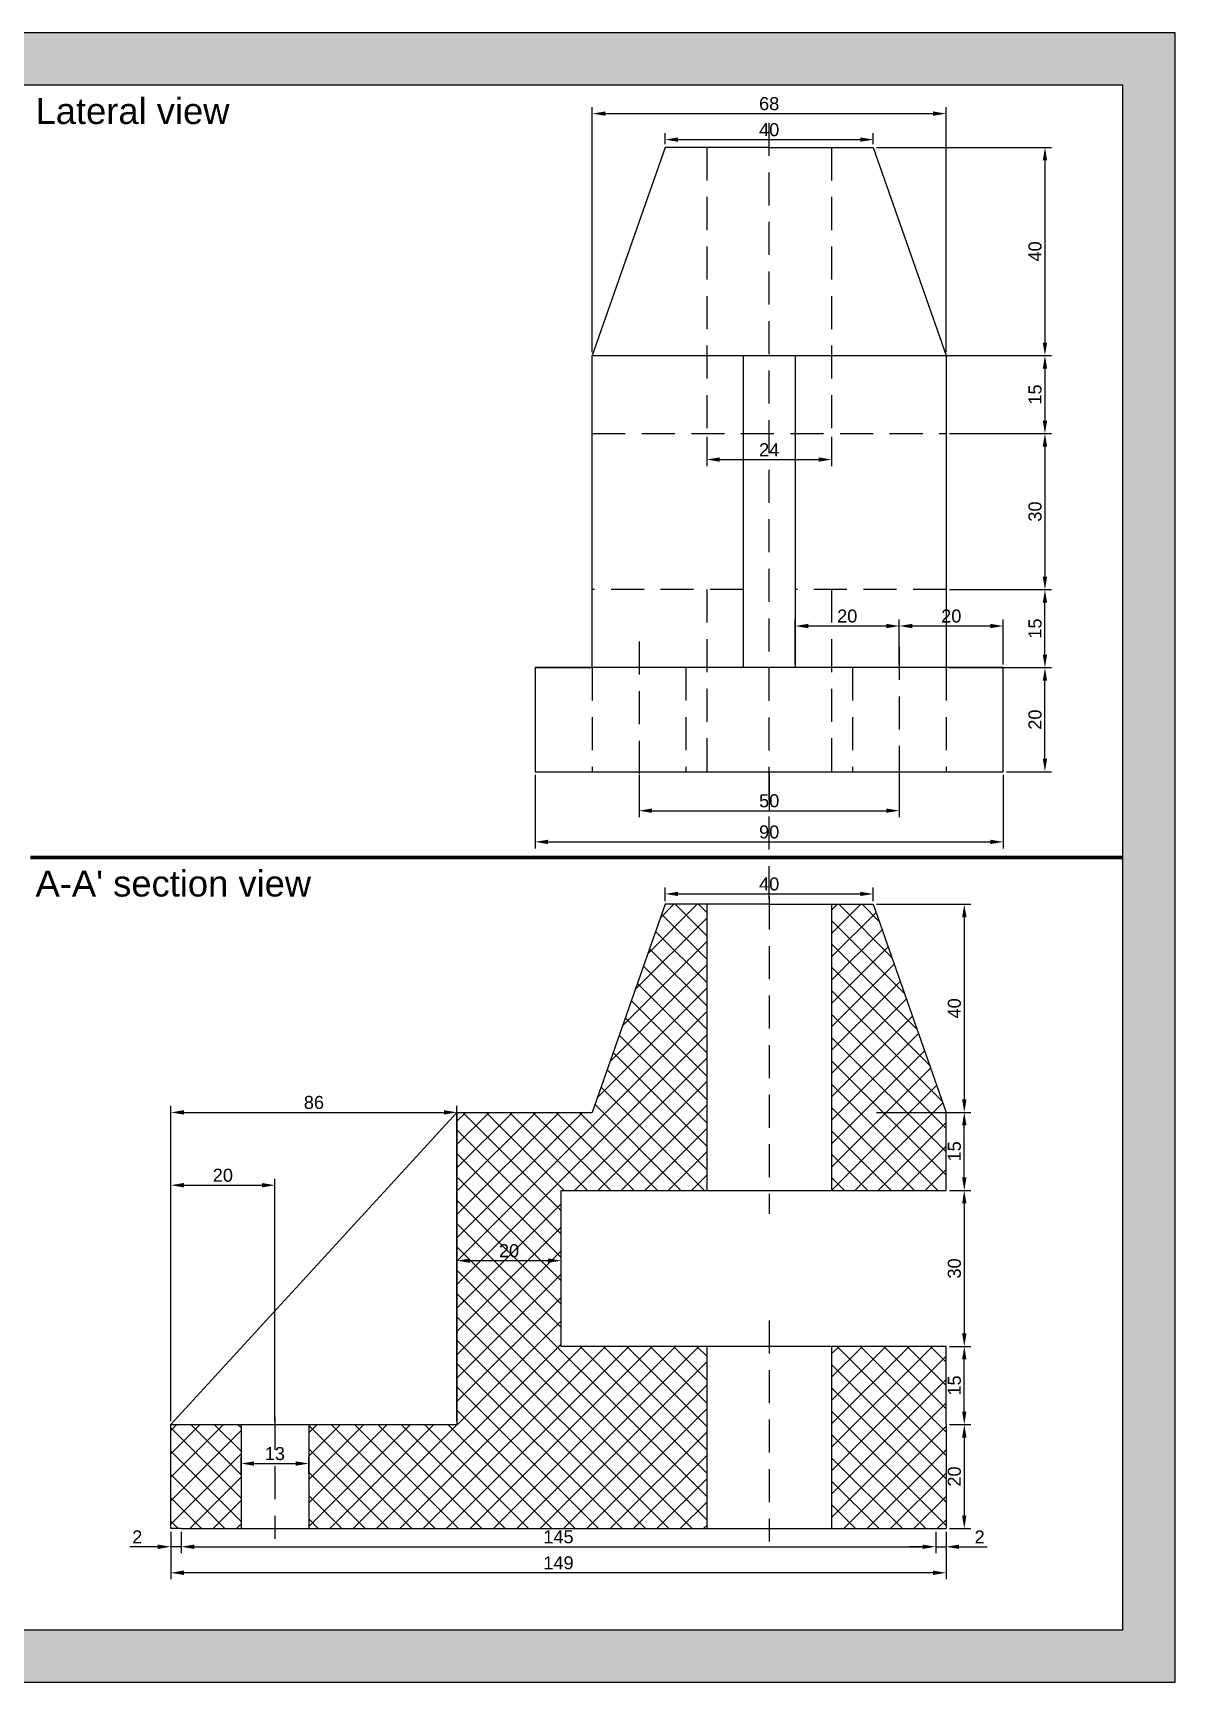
# Model space of a CAD drawing. Header units: millimetres. Extents: x -10 to 430, y -10 to 307.
# Drawn here: x 210.5 to 430, y -10 to 307 of the extents above; entities that cross this region are included whole.
import ezdxf

# ---------------------------------------------------------------- set-up
doc = ezdxf.new("R2010")
doc.units = ezdxf.units.MM
doc.linetypes.add('DASHED2', pattern=[9.525, 6.35, -3.175])
doc.styles.get("Standard").update_dxf_attribs({"font": 'arial.ttf'})
doc.dimstyles.new('ISO-25', dxfattribs={"dimtxt": 2.5, "dimasz": 2.5, "dimexe": 1.25, "dimexo": 0.625, "dimtad": 1, "dimtxsty": 'Standard', "dimcen": 2.5, "dimadec": 0, "dimazin": 0, "dimtfac": 1, "dimtmove": 0, "dimatfit": 3, "dimfxl": 1, "dimarcsym": 0})

# ---------------------------------------------------------------- blocks, each defined once
blk = doc.blocks.new('a3')
for points in [[(-10, -10), (430, -10), (430, 307), (-10, 307)], [(0, 0), (420, 0), (420, 297), (0, 297)]]:
    blk.add_lwpolyline(points, close=True)
blk = doc.blocks.new('*D51')
at = {"color": 0, "lineweight": -2, "transparency": 16777216}
for p, q in [((239, 18.88), (239, 14.75)), ((241.5, 16), (381.5, 16)), ((384, 18.88), (384, 14.75))]:
    blk.add_line(p, q, dxfattribs=at)
at = {"color": 0, "transparency": 16777216}
for points in [[(241.5, 16.42), (241.5, 15.58), (239, 16)], [(381.5, 16.42), (381.5, 15.58), (384, 16)]]:
    blk.add_solid(points, dxfattribs=at)
at = {"layer": 'Defpoints', "color": 0, "transparency": 16777216}
for p in [(239, 19.5), (384, 19.5), (384, 16)]:
    blk.add_point(p, dxfattribs=at)
at = {"color": 0, "transparency": 16777216, "insert": (311.5, 17.9), "char_height": 2.5, "attachment_point": 5}
blk.add_mtext('145', dxfattribs=at)
blk = doc.blocks.new('*D49')
at = {"color": 0, "lineweight": -2, "transparency": 16777216}
for p, q in [((234.5, 16), (229.09, 16)), ((237, 18.88), (237, 14.75)), ((239, 16), (237, 16)), ((239, 18.88), (239, 14.75)), ((241.5, 16), (244, 16))]:
    blk.add_line(p, q, dxfattribs=at)
at = {"color": 0, "transparency": 16777216}
for points in [[(234.5, 16.42), (234.5, 15.58), (237, 16)], [(241.5, 16.42), (241.5, 15.58), (239, 16)]]:
    blk.add_solid(points, dxfattribs=at)
at = {"layer": 'Defpoints', "color": 0, "transparency": 16777216}
for p in [(237, 19.5), (239, 19.5), (237, 16)]:
    blk.add_point(p, dxfattribs=at)
at = {"color": 0, "transparency": 16777216, "insert": (230.55, 17.88), "char_height": 2.5, "attachment_point": 5}
blk.add_mtext('2', dxfattribs=at)
blk = doc.blocks.new('*D50')
at = {"color": 0, "lineweight": -2, "transparency": 16777216}
for p, q in [((381.5, 16), (379, 16)), ((384, 18.88), (384, 14.75)), ((384, 16), (386, 16)), ((386, 18.88), (386, 14.75)), ((388.5, 16), (393.91, 16))]:
    blk.add_line(p, q, dxfattribs=at)
at = {"color": 0, "transparency": 16777216}
for points in [[(381.5, 16.42), (381.5, 15.58), (384, 16)], [(388.5, 16.42), (388.5, 15.58), (386, 16)]]:
    blk.add_solid(points, dxfattribs=at)
at = {"layer": 'Defpoints', "color": 0, "transparency": 16777216}
for p in [(384, 19.5), (386, 19.5), (386, 16)]:
    blk.add_point(p, dxfattribs=at)
at = {"color": 0, "transparency": 16777216, "insert": (392.45, 17.88), "char_height": 2.5, "attachment_point": 5}
blk.add_mtext('2', dxfattribs=at)
blk = doc.blocks.new('*D41')
at = {"color": 0, "lineweight": -2, "transparency": 16777216}
for p, q in [((237, 18.88), (237, 9.75)), ((386, 18.88), (386, 9.75)), ((383.5, 11), (239.5, 11))]:
    blk.add_line(p, q, dxfattribs=at)
at = {"color": 0, "transparency": 16777216}
for points in [[(239.5, 11.42), (239.5, 10.58), (237, 11)], [(383.5, 11.42), (383.5, 10.58), (386, 11)]]:
    blk.add_solid(points, dxfattribs=at)
at = {"layer": 'Defpoints', "color": 0, "transparency": 16777216}
for p in [(237, 19.5), (386, 19.5), (237, 11)]:
    blk.add_point(p, dxfattribs=at)
at = {"color": 0, "transparency": 16777216, "insert": (311.5, 12.9), "char_height": 2.5, "attachment_point": 5}
blk.add_mtext('149', dxfattribs=at)
blk = doc.blocks.new('*D53')
at = {"color": 0, "lineweight": -2, "transparency": 16777216}
for p, q in [((386.63, 39.5), (390.75, 39.5)), ((389.5, 37), (389.5, 22)), ((386.63, 19.5), (390.75, 19.5))]:
    blk.add_line(p, q, dxfattribs=at)
at = {"color": 0, "transparency": 16777216}
for points in [[(389.08, 37), (389.92, 37), (389.5, 39.5)], [(389.08, 22), (389.92, 22), (389.5, 19.5)]]:
    blk.add_solid(points, dxfattribs=at)
at = {"layer": 'Defpoints', "color": 0, "transparency": 16777216}
for p in [(386, 39.5), (386, 19.5), (389.5, 19.5)]:
    blk.add_point(p, dxfattribs=at)
at = {"color": 0, "transparency": 16777216, "insert": (387.6, 29.5), "char_height": 2.5, "attachment_point": 5, "rotation": 90}
blk.add_mtext('20', dxfattribs=at)
blk = doc.blocks.new('*D45')
at = {"color": 0, "lineweight": -2, "transparency": 16777216}
for p, q in [((292, 67.12), (292, 72.25)), ((294.5, 71), (309.5, 71)), ((312, 67.12), (312, 72.25))]:
    blk.add_line(p, q, dxfattribs=at)
at = {"color": 0, "transparency": 16777216}
for points in [[(294.5, 71.42), (294.5, 70.58), (292, 71)], [(309.5, 71.42), (309.5, 70.58), (312, 71)]]:
    blk.add_solid(points, dxfattribs=at)
at = {"layer": 'Defpoints', "color": 0, "transparency": 16777216}
for p in [(312, 71), (292, 66.5), (312, 66.5)]:
    blk.add_point(p, dxfattribs=at)
at = {"color": 0, "transparency": 16777216, "insert": (302, 72.9), "char_height": 2.5, "attachment_point": 5}
blk.add_mtext('20', dxfattribs=at)
blk = doc.blocks.new('*D46')
at = {"color": 0, "lineweight": -2, "transparency": 16777216}
for p, q in [((237, 40.12), (237, 100.75)), ((239.5, 99.5), (289.5, 99.5)), ((292, 40.12), (292, 100.75))]:
    blk.add_line(p, q, dxfattribs=at)
at = {"color": 0, "transparency": 16777216}
for points in [[(239.5, 99.92), (239.5, 99.08), (237, 99.5)], [(289.5, 99.92), (289.5, 99.08), (292, 99.5)]]:
    blk.add_solid(points, dxfattribs=at)
at = {"layer": 'Defpoints', "color": 0, "transparency": 16777216}
for p in [(292, 99.5), (237, 39.5), (292, 39.5)]:
    blk.add_point(p, dxfattribs=at)
at = {"color": 0, "transparency": 16777216, "insert": (264.5, 101.4), "char_height": 2.5, "attachment_point": 5}
blk.add_mtext('86', dxfattribs=at)
blk = doc.blocks.new('*D47')
at = {"color": 0, "lineweight": -2, "transparency": 16777216}
for p, q in [((332, 140.12), (332, 142.75)), ((372, 140.12), (372, 142.75)), ((334.5, 141.5), (369.5, 141.5))]:
    blk.add_line(p, q, dxfattribs=at)
at = {"color": 0, "transparency": 16777216}
for points in [[(334.5, 141.92), (334.5, 141.08), (332, 141.5)], [(369.5, 141.92), (369.5, 141.08), (372, 141.5)]]:
    blk.add_solid(points, dxfattribs=at)
at = {"layer": 'Defpoints', "color": 0, "transparency": 16777216}
for p in [(332, 139.5), (372, 141.5), (372, 139.5)]:
    blk.add_point(p, dxfattribs=at)
at = {"color": 0, "transparency": 16777216, "insert": (352, 143.4), "char_height": 2.5, "attachment_point": 5}
blk.add_mtext('40', dxfattribs=at)
blk = doc.blocks.new('*D48')
at = {"color": 0, "lineweight": -2, "transparency": 16777216}
for p, q in [((372.63, 139.5), (390.75, 139.5)), ((389.5, 137), (389.5, 102)), ((372.63, 99.5), (390.75, 99.5))]:
    blk.add_line(p, q, dxfattribs=at)
at = {"color": 0, "transparency": 16777216}
for points in [[(389.08, 137), (389.92, 137), (389.5, 139.5)], [(389.08, 102), (389.92, 102), (389.5, 99.5)]]:
    blk.add_solid(points, dxfattribs=at)
at = {"layer": 'Defpoints', "color": 0, "transparency": 16777216}
for p in [(372, 139.5), (372, 99.5), (389.5, 99.5)]:
    blk.add_point(p, dxfattribs=at)
at = {"color": 0, "transparency": 16777216, "insert": (387.6, 119.5), "char_height": 2.5, "attachment_point": 5, "rotation": 90}
blk.add_mtext('40', dxfattribs=at)
blk = doc.blocks.new('*D54')
at = {"color": 0, "lineweight": -2, "transparency": 16777216}
for p, q in [((386.63, 99.5), (390.75, 99.5)), ((389.5, 87), (389.5, 97)), ((386.63, 84.5), (390.75, 84.5))]:
    blk.add_line(p, q, dxfattribs=at)
at = {"color": 0, "transparency": 16777216}
for points in [[(389.08, 97), (389.92, 97), (389.5, 99.5)], [(389.08, 87), (389.92, 87), (389.5, 84.5)]]:
    blk.add_solid(points, dxfattribs=at)
at = {"layer": 'Defpoints', "color": 0, "transparency": 16777216}
for p in [(386, 99.5), (389.5, 99.5), (386, 84.5)]:
    blk.add_point(p, dxfattribs=at)
at = {"color": 0, "transparency": 16777216, "insert": (387.6, 92), "char_height": 2.5, "attachment_point": 5, "rotation": 90}
blk.add_mtext('15', dxfattribs=at)
blk = doc.blocks.new('*D42')
at = {"color": 0, "lineweight": -2, "transparency": 16777216}
for p, q in [((386.63, 84.5), (390.75, 84.5)), ((389.5, 82), (389.5, 57)), ((386.63, 54.5), (390.75, 54.5))]:
    blk.add_line(p, q, dxfattribs=at)
at = {"color": 0, "transparency": 16777216}
for points in [[(389.08, 82), (389.92, 82), (389.5, 84.5)], [(389.08, 57), (389.92, 57), (389.5, 54.5)]]:
    blk.add_solid(points, dxfattribs=at)
at = {"layer": 'Defpoints', "color": 0, "transparency": 16777216}
for p in [(386, 84.5), (386, 54.5), (389.5, 54.5)]:
    blk.add_point(p, dxfattribs=at)
at = {"color": 0, "transparency": 16777216, "insert": (387.6, 69.5), "char_height": 2.5, "attachment_point": 5, "rotation": 90}
blk.add_mtext('30', dxfattribs=at)
blk = doc.blocks.new('*D52')
at = {"color": 0, "lineweight": -2, "transparency": 16777216}
for p, q in [((386.63, 54.5), (390.75, 54.5)), ((389.5, 42), (389.5, 52)), ((386.63, 39.5), (390.75, 39.5))]:
    blk.add_line(p, q, dxfattribs=at)
at = {"color": 0, "transparency": 16777216}
for points in [[(389.08, 52), (389.92, 52), (389.5, 54.5)], [(389.08, 42), (389.92, 42), (389.5, 39.5)]]:
    blk.add_solid(points, dxfattribs=at)
at = {"layer": 'Defpoints', "color": 0, "transparency": 16777216}
for p in [(386, 54.5), (389.5, 54.5), (386, 39.5)]:
    blk.add_point(p, dxfattribs=at)
at = {"color": 0, "transparency": 16777216, "insert": (387.6, 47), "char_height": 2.5, "attachment_point": 5, "rotation": 90}
blk.add_mtext('15', dxfattribs=at)
blk = doc.blocks.new('*D43')
at = {"color": 0, "lineweight": -2, "transparency": 16777216}
for p, q in [((237, 40.12), (237, 86.75)), ((257, 40.12), (257, 86.75)), ((239.5, 85.5), (254.5, 85.5))]:
    blk.add_line(p, q, dxfattribs=at)
at = {"color": 0, "transparency": 16777216}
for points in [[(239.5, 85.92), (239.5, 85.08), (237, 85.5)], [(254.5, 85.92), (254.5, 85.08), (257, 85.5)]]:
    blk.add_solid(points, dxfattribs=at)
at = {"layer": 'Defpoints', "color": 0, "transparency": 16777216}
for p in [(257, 85.5), (237, 39.5), (257, 39.5)]:
    blk.add_point(p, dxfattribs=at)
at = {"color": 0, "transparency": 16777216, "insert": (247, 87.4), "char_height": 2.5, "attachment_point": 5}
blk.add_mtext('20', dxfattribs=at)
blk = doc.blocks.new('*D44')
at = {"color": 0, "lineweight": -2, "transparency": 16777216}
for p, q in [((250.5, 30.12), (250.5, 33.25)), ((253, 32), (261, 32)), ((263.5, 30.12), (263.5, 33.25))]:
    blk.add_line(p, q, dxfattribs=at)
at = {"color": 0, "transparency": 16777216}
for points in [[(253, 32.42), (253, 31.58), (250.5, 32)], [(261, 32.42), (261, 31.58), (263.5, 32)]]:
    blk.add_solid(points, dxfattribs=at)
at = {"layer": 'Defpoints', "color": 0, "transparency": 16777216}
for p in [(263.5, 32), (250.5, 29.5), (263.5, 29.5)]:
    blk.add_point(p, dxfattribs=at)
at = {"color": 0, "transparency": 16777216, "insert": (257, 33.9), "char_height": 2.5, "attachment_point": 5}
blk.add_mtext('13', dxfattribs=at)
blk = doc.blocks.new('*D77')
at = {"color": 0, "lineweight": -2, "transparency": 16777216}
for p, q in [((377, 185.62), (377, 194.25)), ((397, 185.62), (397, 194.25)), ((394.5, 193), (379.5, 193))]:
    blk.add_line(p, q, dxfattribs=at)
at = {"color": 0, "transparency": 16777216}
for points in [[(379.5, 193.42), (379.5, 192.58), (377, 193)], [(394.5, 193.42), (394.5, 192.58), (397, 193)]]:
    blk.add_solid(points, dxfattribs=at)
at = {"layer": 'Defpoints', "color": 0, "transparency": 16777216}
for p in [(377, 193), (377, 185), (397, 185)]:
    blk.add_point(p, dxfattribs=at)
at = {"color": 0, "transparency": 16777216, "insert": (387, 194.9), "char_height": 2.5, "attachment_point": 5}
blk.add_mtext('20', dxfattribs=at)
blk = doc.blocks.new('*D78')
at = {"color": 0, "lineweight": -2, "transparency": 16777216}
for p, q in [((357, 185.62), (357, 194.25)), ((377, 185.62), (377, 194.25)), ((374.5, 193), (359.5, 193))]:
    blk.add_line(p, q, dxfattribs=at)
at = {"color": 0, "transparency": 16777216}
for points in [[(359.5, 193.42), (359.5, 192.58), (357, 193)], [(374.5, 193.42), (374.5, 192.58), (377, 193)]]:
    blk.add_solid(points, dxfattribs=at)
at = {"layer": 'Defpoints', "color": 0, "transparency": 16777216}
for p in [(357, 193), (357, 185), (377, 185)]:
    blk.add_point(p, dxfattribs=at)
at = {"color": 0, "transparency": 16777216, "insert": (367, 194.9), "char_height": 2.5, "attachment_point": 5}
blk.add_mtext('20', dxfattribs=at)
blk = doc.blocks.new('*D83')
at = {"color": 0, "lineweight": -2, "transparency": 16777216}
for p, q in [((386.63, 245), (406.25, 245)), ((405, 242.5), (405, 232.5)), ((386.63, 230), (406.25, 230))]:
    blk.add_line(p, q, dxfattribs=at)
at = {"color": 0, "transparency": 16777216}
for points in [[(404.58, 242.5), (405.42, 242.5), (405, 245)], [(404.58, 232.5), (405.42, 232.5), (405, 230)]]:
    blk.add_solid(points, dxfattribs=at)
at = {"layer": 'Defpoints', "color": 0, "transparency": 16777216}
for p in [(386, 245), (386, 230), (405, 230)]:
    blk.add_point(p, dxfattribs=at)
at = {"color": 0, "transparency": 16777216, "insert": (403.1, 237.5), "char_height": 2.5, "attachment_point": 5, "rotation": 90}
blk.add_mtext('15', dxfattribs=at)
blk = doc.blocks.new('*D84')
at = {"color": 0, "lineweight": -2, "transparency": 16777216}
for p, q in [((386.63, 200), (406.25, 200)), ((405, 187.5), (405, 197.5)), ((386.63, 185), (406.25, 185))]:
    blk.add_line(p, q, dxfattribs=at)
at = {"color": 0, "transparency": 16777216}
for points in [[(404.58, 197.5), (405.42, 197.5), (405, 200)], [(404.58, 187.5), (405.42, 187.5), (405, 185)]]:
    blk.add_solid(points, dxfattribs=at)
at = {"layer": 'Defpoints', "color": 0, "transparency": 16777216}
for p in [(386, 200), (405, 200), (386, 185)]:
    blk.add_point(p, dxfattribs=at)
at = {"color": 0, "transparency": 16777216, "insert": (403.1, 192.5), "char_height": 2.5, "attachment_point": 5, "rotation": 90}
blk.add_mtext('15', dxfattribs=at)
blk = doc.blocks.new('*D85')
at = {"color": 0, "lineweight": -2, "transparency": 16777216}
for p, q in [((340, 229.38), (340, 223.75)), ((364, 229.38), (364, 223.75)), ((342.5, 225), (361.5, 225))]:
    blk.add_line(p, q, dxfattribs=at)
at = {"color": 0, "transparency": 16777216}
for points in [[(342.5, 225.42), (342.5, 224.58), (340, 225)], [(361.5, 225.42), (361.5, 224.58), (364, 225)]]:
    blk.add_solid(points, dxfattribs=at)
at = {"layer": 'Defpoints', "color": 0, "transparency": 16777216}
for p in [(340, 230), (364, 230), (364, 225)]:
    blk.add_point(p, dxfattribs=at)
at = {"color": 0, "transparency": 16777216, "insert": (352, 226.88), "char_height": 2.5, "attachment_point": 5}
blk.add_mtext('24', dxfattribs=at)
blk = doc.blocks.new('*D86')
at = {"color": 0, "lineweight": -2, "transparency": 16777216}
for p, q in [((318, 245.62), (318, 292.75)), ((386, 245.62), (386, 292.75)), ((320.5, 291.5), (383.5, 291.5))]:
    blk.add_line(p, q, dxfattribs=at)
at = {"color": 0, "transparency": 16777216}
for points in [[(320.5, 291.92), (320.5, 291.08), (318, 291.5)], [(383.5, 291.92), (383.5, 291.08), (386, 291.5)]]:
    blk.add_solid(points, dxfattribs=at)
at = {"layer": 'Defpoints', "color": 0, "transparency": 16777216}
for p in [(386, 291.5), (318, 245), (386, 245)]:
    blk.add_point(p, dxfattribs=at)
at = {"color": 0, "transparency": 16777216, "insert": (352, 293.4), "char_height": 2.5, "attachment_point": 5}
blk.add_mtext('68', dxfattribs=at)
blk = doc.blocks.new('*D87')
at = {"color": 0, "lineweight": -2, "transparency": 16777216}
for p, q in [((372.63, 285), (406.25, 285)), ((405, 282.5), (405, 247.5)), ((372.63, 245), (406.25, 245))]:
    blk.add_line(p, q, dxfattribs=at)
at = {"color": 0, "transparency": 16777216}
for points in [[(404.58, 282.5), (405.42, 282.5), (405, 285)], [(404.58, 247.5), (405.42, 247.5), (405, 245)]]:
    blk.add_solid(points, dxfattribs=at)
at = {"layer": 'Defpoints', "color": 0, "transparency": 16777216}
for p in [(372, 285), (372, 245), (405, 245)]:
    blk.add_point(p, dxfattribs=at)
at = {"color": 0, "transparency": 16777216, "insert": (403.1, 265), "char_height": 2.5, "attachment_point": 5, "rotation": 90}
blk.add_mtext('40', dxfattribs=at)
blk = doc.blocks.new('*D88')
at = {"color": 0, "lineweight": -2, "transparency": 16777216}
for p, q in [((386.63, 230), (406.25, 230)), ((405, 227.5), (405, 202.5)), ((386.63, 200), (406.25, 200))]:
    blk.add_line(p, q, dxfattribs=at)
at = {"color": 0, "transparency": 16777216}
for points in [[(404.58, 227.5), (405.42, 227.5), (405, 230)], [(404.58, 202.5), (405.42, 202.5), (405, 200)]]:
    blk.add_solid(points, dxfattribs=at)
at = {"layer": 'Defpoints', "color": 0, "transparency": 16777216}
for p in [(386, 230), (386, 200), (405, 200)]:
    blk.add_point(p, dxfattribs=at)
at = {"color": 0, "transparency": 16777216, "insert": (403.1, 215), "char_height": 2.5, "attachment_point": 5, "rotation": 90}
blk.add_mtext('30', dxfattribs=at)
blk = doc.blocks.new('*D90')
at = {"color": 0, "lineweight": -2, "transparency": 16777216}
for p, q in [((307, 164.38), (307, 150.25)), ((397, 164.38), (397, 150.25)), ((309.5, 151.5), (394.5, 151.5))]:
    blk.add_line(p, q, dxfattribs=at)
at = {"color": 0, "transparency": 16777216}
for points in [[(309.5, 151.92), (309.5, 151.08), (307, 151.5)], [(394.5, 151.92), (394.5, 151.08), (397, 151.5)]]:
    blk.add_solid(points, dxfattribs=at)
at = {"layer": 'Defpoints', "color": 0, "transparency": 16777216}
for p in [(307, 165), (397, 165), (397, 151.5)]:
    blk.add_point(p, dxfattribs=at)
at = {"color": 0, "transparency": 16777216, "insert": (352, 153.4), "char_height": 2.5, "attachment_point": 5}
blk.add_mtext('90', dxfattribs=at)
blk = doc.blocks.new('*D91')
at = {"color": 0, "lineweight": -2, "transparency": 16777216}
for p, q in [((327, 164.38), (327, 156.25)), ((377, 164.38), (377, 156.25)), ((329.5, 157.5), (374.5, 157.5))]:
    blk.add_line(p, q, dxfattribs=at)
at = {"color": 0, "transparency": 16777216}
for points in [[(329.5, 157.92), (329.5, 157.08), (327, 157.5)], [(374.5, 157.92), (374.5, 157.08), (377, 157.5)]]:
    blk.add_solid(points, dxfattribs=at)
at = {"layer": 'Defpoints', "color": 0, "transparency": 16777216}
for p in [(327, 165), (377, 165), (377, 157.5)]:
    blk.add_point(p, dxfattribs=at)
at = {"color": 0, "transparency": 16777216, "insert": (352, 159.4), "char_height": 2.5, "attachment_point": 5}
blk.add_mtext('50', dxfattribs=at)
blk = doc.blocks.new('*D92')
at = {"color": 0, "lineweight": -2, "transparency": 16777216}
for p, q in [((332, 285.62), (332, 287.75)), ((334.5, 286.5), (369.5, 286.5)), ((372, 285.62), (372, 287.75))]:
    blk.add_line(p, q, dxfattribs=at)
at = {"color": 0, "transparency": 16777216}
for points in [[(334.5, 286.92), (334.5, 286.08), (332, 286.5)], [(369.5, 286.92), (369.5, 286.08), (372, 286.5)]]:
    blk.add_solid(points, dxfattribs=at)
at = {"layer": 'Defpoints', "color": 0, "transparency": 16777216}
for p in [(372, 286.5), (332, 285), (372, 285)]:
    blk.add_point(p, dxfattribs=at)
at = {"color": 0, "transparency": 16777216, "insert": (352, 288.4), "char_height": 2.5, "attachment_point": 5}
blk.add_mtext('40', dxfattribs=at)
blk = doc.blocks.new('*D93')
at = {"color": 0, "lineweight": -2, "transparency": 16777216}
for p, q in [((397.63, 185), (406.25, 185)), ((405, 167.5), (405, 182.5)), ((397.63, 165), (406.25, 165))]:
    blk.add_line(p, q, dxfattribs=at)
at = {"color": 0, "transparency": 16777216}
for points in [[(404.58, 182.5), (405.42, 182.5), (405, 185)], [(404.58, 167.5), (405.42, 167.5), (405, 165)]]:
    blk.add_solid(points, dxfattribs=at)
at = {"layer": 'Defpoints', "color": 0, "transparency": 16777216}
for p in [(397, 185), (405, 185), (397, 165)]:
    blk.add_point(p, dxfattribs=at)
at = {"color": 0, "transparency": 16777216, "insert": (403.1, 175), "char_height": 2.5, "attachment_point": 5, "rotation": 90}
blk.add_mtext('20', dxfattribs=at)

msp = doc.modelspace()

# ---------------------------------------------------------------- hatches: boundary and pattern name
at = {"true_color": 0x636466}
h = msp.add_hatch(color=251, dxfattribs=at)
h.dxf.hatch_style = 1
h.paths.add_polyline_path([(430, 307), (-10, 307), (-10, -10), (430, -10)])
h.paths.add_polyline_path([(420, 297), (420, 0), (0, 0), (0, 297)], flags=16)
h = msp.add_hatch(dxfattribs=at)
h.set_pattern_fill('ANSI37', color=251)
h.set_pattern_definition([(45, (-324, -145.5), (-2.245064, 2.245064), []), (135, (-324, -145.5), (-2.245064, -2.245064), [])])
h.paths.add_polyline_path([(340, 139.5), (332, 139.5), (318, 99.5), (340, 99.5)])
h.paths.add_polyline_path([(372, 139.5), (364, 139.5), (364, 99.5), (386, 99.5)])
h.paths.add_polyline_path([(340, 99.5), (318, 99.5), (292, 99.5), (292, 39.5), (305, 39.5), (340, 39.5), (340, 54.5), (312, 54.5), (312, 84.5), (340, 84.5)])
h.paths.add_polyline_path([(386, 99.5), (364, 99.5), (364, 84.5), (386, 84.5)])
h.paths.add_polyline_path([(386, 54.5), (364, 54.5), (364, 39.5), (386, 39.5)])
h.paths.add_polyline_path([(386, 39.5), (364, 39.5), (364, 19.5), (384, 19.5), (386, 19.5)])
h.paths.add_polyline_path([(340, 39.5), (305, 39.5), (263.5, 39.5), (263.5, 19.5), (340, 19.5)])
h.paths.add_polyline_path([(250.5, 39.5), (237, 39.5), (237, 19.5), (239, 19.5), (250.5, 19.5)])

# ---------------------------------------------------------------- linework, layer by layer
at = {"color": 2, "linetype": 'DASHED2'}
for p, q in [((352, 140.5), (352, 291)), ((327, 190), (327, 162)), ((377, 189), (377, 162.5)), ((352, 141), (352, 80)), ((352, 59.5), (352, 17)), ((257, 41), (257, 17.5))]:
    msp.add_line(p, q, dxfattribs=at)
for p, q in [((332, 285), (318, 245)), ((340, 285), (332, 285)), ((352, 285), (340, 285)), ((352, 285), (364, 285)), ((364, 285), (372, 285)), ((372, 285), (386, 245)), ((318, 185), (318, 245)), ((318, 245), (386, 245)), ((347, 245), (347, 185)), ((352, 245), (357, 245)), ((357, 245), (357, 185)), ((386, 245), (386, 185)), ((397, 185), (307, 185)), ((307, 185), (307, 165)), ((307, 185), (318, 185)), ((397, 165), (397, 185)), ((307, 165), (397, 165)), ((352, 165), (352, 157.5)), ((332, 139.5), (318, 99.5)), ((352, 139.5), (332, 139.5)), ((340, 139.5), (340, 84.5)), ((352, 139.5), (372, 139.5)), ((352, 139.5), (364, 139.5)), ((364, 139.5), (364, 84.5)), ((372, 139.5), (386, 99.5)), ((237, 39.5), (292, 99.5)), ((292, 99.5), (292, 39.5)), ((292, 99.5), (318, 99.5)), ((386, 84.5), (386, 99.5)), ((312, 54.5), (312, 84.5)), ((312, 84.5), (386, 84.5)), ((386, 54.5), (312, 54.5)), ((340, 54.5), (340, 19.5)), ((364, 54.5), (364, 19.5)), ((386, 39.5), (386, 54.5)), ((237, 19.5), (237, 39.5)), ((237, 39.5), (292, 39.5)), ((237, 39.5), (292, 39.5)), ((250.5, 39.5), (250.5, 19.5)), ((263.5, 39.5), (263.5, 19.5)), ((386, 39.5), (386, 19.5)), ((239, 19.5), (237, 19.5)), ((239, 19.5), (384, 19.5)), ((384, 19.5), (386, 19.5))]:
    msp.add_line(p, q)
at = {"color": 1, "linetype": 'DASHED2'}
for p, q in [((340, 285), (340, 230)), ((364, 285), (364, 230)), ((318, 230), (386, 230)), ((347, 200), (318, 200)), ((340, 200), (340, 165)), ((386, 200), (357, 200)), ((364, 200), (364, 165)), ((318, 185), (318, 165)), ((336, 185), (336, 165)), ((368, 185), (368, 165)), ((386, 185), (386, 165))]:
    msp.add_line(p, q, dxfattribs=at)
at = {"color": 251, "lineweight": 211}
msp.add_line((210, 148.5), (420, 148.5), dxfattribs=at)

# ---------------------------------------------------------------- block references
at = {"color": 2}
msp.add_blockref('a3', (0, 0), dxfattribs=at)

# ---------------------------------------------------------------- texts
at = {"color": 1}
for s, p in [('Lateral view', (211, 289.5)), ("A-A' section view", (211, 141))]:
    msp.add_text(s, height=5, dxfattribs=at).set_placement(p)

# ---------------------------------------------------------------- dimensions: what is measured, and where the dimension line sits
at = {"color": 172, "true_color": 0x0303b5}
for base, p1, p2, picture, middle in [((386, 291.5), (318, 245), (386, 245), '*D86', (352, 291.5)), ((372, 286.5), (332, 285), (372, 285), '*D92', (352, 286.5))]:
    dim = msp.add_linear_dim(base=base, p1=p1, p2=p2, dimstyle='ISO-25', dxfattribs=at)
    dim.commit()
    dim.dimension.update_dxf_attribs({"geometry": picture, "text_midpoint": middle, "dimtype": 160})
for base, p1, p2, picture, middle in [((405, 245), (372, 285), (372, 245), '*D87', (403.099, 265)), ((405, 200), (386, 230), (386, 200), '*D88', (403.098, 215)), ((405, 185), (397, 165), (397, 185), '*D93', (403.099, 175)), ((389.5, 99.5), (372, 139.5), (372, 99.5), '*D48', (387.599, 119.5)), ((389.5, 99.5), (386, 84.5), (386, 99.5), '*D54', (387.599, 92)), ((389.5, 54.5), (386, 84.5), (386, 54.5), '*D42', (387.598, 69.5)), ((389.5, 54.5), (386, 39.5), (386, 54.5), '*D52', (387.599, 47))]:
    dim = msp.add_linear_dim(base=base, p1=p1, p2=p2, angle=90, dimstyle='ISO-25', dxfattribs=at)
    dim.commit()
    dim.dimension.update_dxf_attribs({"geometry": picture, "text_midpoint": middle})
for base, p1, p2, picture, middle in [((405, 230), (386, 245), (386, 230), '*D83', (405, 237.5)), ((405, 200), (386, 185), (386, 200), '*D84', (405, 192.5)), ((389.5, 19.5), (386, 39.5), (386, 19.5), '*D53', (389.5, 29.5))]:
    dim = msp.add_linear_dim(base=base, p1=p1, p2=p2, angle=90, dimstyle='ISO-25', dxfattribs=at)
    dim.commit()
    dim.dimension.update_dxf_attribs({"geometry": picture, "text_midpoint": middle, "dimtype": 160})
for base, p1, p2, picture, middle in [((364, 225), (340, 230), (364, 230), '*D85', (352, 226.88)), ((357, 193), (377, 185), (357, 185), '*D78', (367, 194.901)), ((377, 193), (397, 185), (377, 185), '*D77', (387, 194.901)), ((397, 151.5), (307, 165), (397, 165), '*D90', (352, 153.401)), ((377, 157.5), (327, 165), (377, 165), '*D91', (352, 159.401)), ((372, 141.5), (332, 139.5), (372, 139.5), '*D47', (352, 143.401)), ((257, 85.5), (237, 39.5), (257, 39.5), '*D43', (247, 87.401)), ((312, 71), (292, 66.5), (312, 66.5), '*D45', (302, 72.901)), ((263.5, 32), (250.5, 29.5), (263.5, 29.5), '*D44', (257, 33.902)), ((237, 16), (239, 19.5), (237, 19.5), '*D49', (230.547, 17.88)), ((237, 11), (386, 19.5), (237, 19.5), '*D41', (311.5, 12.901)), ((384, 16), (239, 19.5), (384, 19.5), '*D51', (311.5, 17.901)), ((386, 16), (384, 19.5), (386, 19.5), '*D50', (392.453, 17.88))]:
    dim = msp.add_linear_dim(base=base, p1=p1, p2=p2, dimstyle='ISO-25', dxfattribs=at)
    dim.commit()
    dim.dimension.update_dxf_attribs({"geometry": picture, "text_midpoint": middle})
dim = msp.add_linear_dim(base=(292, 99.5), p1=(237, 39.5), p2=(292, 39.5), text='86', dimstyle='ISO-25', dxfattribs=at)
dim.commit()
dim.dimension.update_dxf_attribs({"geometry": '*D46', "text_midpoint": (264.5, 101.401)})

doc.saveas('drawing.dxf')
